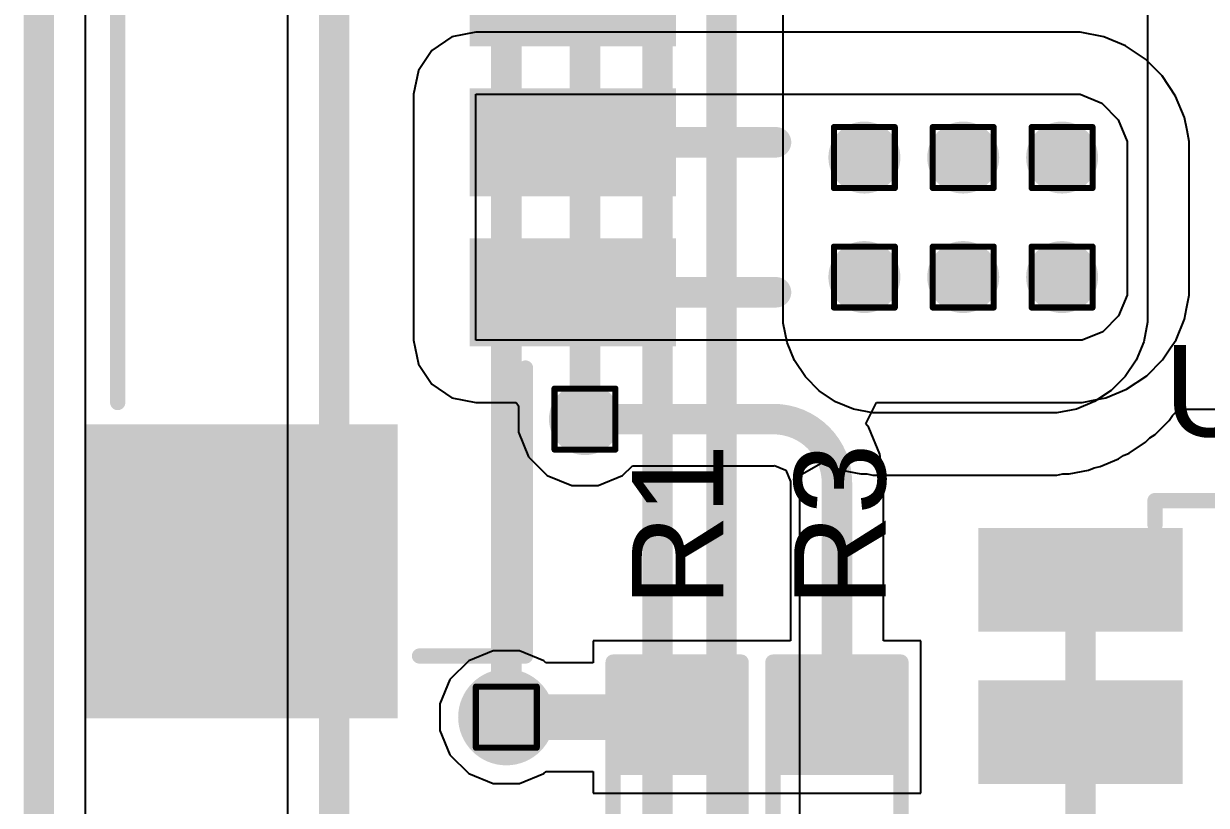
# Model space of a CAD drawing. Header units: inches. Extents: x -40 to 219, y 2 to 133.
# Drawn here: x -0.73 to 9.13, y 43.31 to 49.83 of the extents above; entities that cross this region are included whole.
import ezdxf

# ---------------------------------------------------------------- set-up
doc = ezdxf.new("R2010")
doc.units = ezdxf.units.IN
for name, color, linetype in [('Board Outline', 216, 'Continuous'), ('Bottom Layer', 5, 'Continuous'), ('Bottom Solder', 6, 'Continuous'), ('Drill Drawing', 1, 'Continuous'), ('Top Layer', 1, 'Continuous'), ('Top Overlay', 2, 'Continuous'), ('Top Paste', 8, 'Continuous'), ('Top Solder', 216, 'Continuous'), ('Via Holes', 16, 'Continuous')]:
    doc.layers.add(name, color=color, linetype=linetype)
doc.styles.add('Arial', font='', dxfattribs={"height": 0.2})
doc.styles.get('Arial').set_extended_font_data('Arial')

# ---------------------------------------------------------------- blocks, each defined once
blk = doc.blocks.new('SOP_8L_26')
at = {"layer": 'Top Layer'}
for points in [[(-3.44999945, 2.23500315), (-1.94999991, 2.23500315), (-1.94999991, 1.57500193), (-3.44999945, 1.57500193)], [(1.95000245, 2.23500569), (3.45000199, 2.23500569), (3.45000199, 1.57500447), (1.95000245, 1.57500447)], [(-3.44999183, 0.9649980699999999), (-1.94999229, 0.9649980699999999), (-1.94999229, 0.30499685), (-3.44999183, 0.30499685)], [(1.95000499, 0.9649980699999999), (3.45000453, 0.9649980699999999), (3.45000453, 0.30499685), (1.95000499, 0.30499685)], [(-3.44999437, -0.30500447), (-1.94999483, -0.30500447), (-1.94999483, -0.96500569), (-3.44999437, -0.96500569)], [(1.95000499, -0.30499685), (3.45000453, -0.30499685), (3.45000453, -0.9649980699999999), (1.95000499, -0.9649980699999999)], [(-3.449996909999999, -1.57499939), (-1.94999737, -1.57499939), (-1.94999737, -2.23500061), (-3.449996909999999, -2.23500061)], [(1.95000245, -1.57500193), (3.45000199, -1.57500193), (3.45000199, -2.23500315), (1.95000245, -2.23500315)]]:
    blk.add_hatch(color=1, dxfattribs=at).paths.add_polyline_path(points)
at = {"layer": 'Top Overlay'}
blk.add_hatch(color=2, dxfattribs=at).paths.add_polyline_path([(-1.85500518, 1.57479746), (-1.57560518, 1.57479746), (-1.57560518, 2.23519746), (-1.85500518, 2.23519746)])
at = {"layer": 'Top Paste'}
for points in [[(-3.44999945, 2.23500315), (-1.94999991, 2.23500315), (-1.94999991, 1.57500193), (-3.44999945, 1.57500193)], [(1.95000245, 2.23500569), (3.45000199, 2.23500569), (3.45000199, 1.57500447), (1.95000245, 1.57500447)], [(-3.44999183, 0.9649980699999999), (-1.94999229, 0.9649980699999999), (-1.94999229, 0.30499685), (-3.44999183, 0.30499685)], [(1.95000499, 0.9649980699999999), (3.45000453, 0.9649980699999999), (3.45000453, 0.30499685), (1.95000499, 0.30499685)], [(-3.44999437, -0.30500447), (-1.94999483, -0.30500447), (-1.94999483, -0.96500569), (-3.44999437, -0.96500569)], [(1.95000499, -0.30499685), (3.45000453, -0.30499685), (3.45000453, -0.9649980699999999), (1.95000499, -0.9649980699999999)], [(-3.449996909999999, -1.57499939), (-1.94999737, -1.57499939), (-1.94999737, -2.23500061), (-3.449996909999999, -2.23500061)], [(1.95000245, -1.57500193), (3.45000199, -1.57500193), (3.45000199, -2.23500315), (1.95000245, -2.23500315)]]:
    blk.add_hatch(color=8, dxfattribs=at).paths.add_polyline_path(points)
at = {"layer": 'Top Solder'}
for points in [[(-3.55159945, 2.33660315), (-1.84839991, 2.33660315), (-1.84839991, 1.47340193), (-3.55159945, 1.47340193)], [(1.84840245, 2.33660569), (3.55160199, 2.33660569), (3.55160199, 1.47340447), (1.84840245, 1.47340447)], [(-3.55159183, 1.06659807), (-1.84839229, 1.06659807), (-1.84839229, 0.20339685), (-3.55159183, 0.20339685)], [(1.84840499, 1.06659807), (3.55160453, 1.06659807), (3.55160453, 0.20339685), (1.84840499, 0.20339685)], [(-3.55159437, -0.20340447), (-1.84839483, -0.20340447), (-1.84839483, -1.06660569), (-3.55159437, -1.06660569)], [(1.84840499, -0.20339685), (3.55160453, -0.20339685), (3.55160453, -1.06659807), (1.84840499, -1.06659807)], [(-3.55159691, -1.47339939), (-1.84839737, -1.47339939), (-1.84839737, -2.33660061), (-3.55159691, -2.33660061)], [(1.84840245, -1.47340193), (3.55160199, -1.47340193), (3.55160199, -2.33660315), (1.84840245, -2.33660315)]]:
    blk.add_hatch(color=216, dxfattribs=at).paths.add_polyline_path(points)
at = {"layer": 'Top Overlay'}
for points in [[(-1.98559674, 2.5654, 0.127, 0.127, 0), (-1.98559928, 2.36220254, 0.127, 0.127, 0)], [(2.07840326, 2.5654, 0.127, 0.127, 0), (-1.98559674, 2.5654, 0.127, 0.127, 0)], [(2.0784058, 2.36220254, 0.127, 0.127, 0), (2.07840326, 2.5654, 0.127, 0.127, 0)], [(-3.82349756, 1.8415, 0.127, 0.127, 0), (-3.8235001, 2.09550508, 0.127, 0.127, 0)], [(-3.69649502, 1.96849746, 0.127, 0.127, 0), (-3.8235001, 2.09550508, 0.127, 0.127, 0)], [(-3.69649502, 1.96849746, 0.127, 0.127, 0), (-3.82349756, 1.8415, 0.127, 0.127, 0)], [(-1.98559674, -2.56540254, 0.127, 0.127, 0), (-1.98559928, -2.3622, 0.127, 0.127, 0)], [(2.0784058, -2.36220254, 0.127, 0.127, 0), (2.07840326, -2.5654, 0.127, 0.127, 0)], [(2.07840326, -2.5654, 0.127, 0.127, 0), (-1.98559674, -2.56540254, 0.127, 0.127, 0)]]:
    blk.add_lwpolyline(points, format="xyseb", dxfattribs=at)
for points in [[(-2.01734674, 2.5654, 0.0635, 0.0635, 1), (-1.95384674, 2.5654, 0.0635, 0.0635, 1)], [(-2.01734674, 2.5654, 0.0635, 0.0635, 1), (-1.95384674, 2.5654, 0.0635, 0.0635, 1)], [(2.04665326, 2.5654, 0.0635, 0.0635, 1), (2.11015326, 2.5654, 0.0635, 0.0635, 1)], [(2.04665326, 2.5654, 0.0635, 0.0635, 1), (2.11015326, 2.5654, 0.0635, 0.0635, 1)], [(-2.01734928, 2.36220254, 0.0635, 0.0635, 1), (-1.95384928, 2.36220254, 0.0635, 0.0635, 1)], [(2.0466558, 2.36220254, 0.0635, 0.0635, 1), (2.1101558, 2.36220254, 0.0635, 0.0635, 1)], [(-3.8552501, 2.09550508, 0.0635, 0.0635, 1), (-3.7917501, 2.09550508, 0.0635, 0.0635, 1)], [(-3.8552501, 2.09550508, 0.0635, 0.0635, 1), (-3.7917501, 2.09550508, 0.0635, 0.0635, 1)], [(-3.72824502, 1.96849746, 0.0635, 0.0635, 1), (-3.66474502, 1.96849746, 0.0635, 0.0635, 1)], [(-3.72824502, 1.96849746, 0.0635, 0.0635, 1), (-3.66474502, 1.96849746, 0.0635, 0.0635, 1)], [(-3.85524756, 1.8415, 0.0635, 0.0635, 1), (-3.79174756, 1.8415, 0.0635, 0.0635, 1)], [(-3.85524756, 1.8415, 0.0635, 0.0635, 1), (-3.79174756, 1.8415, 0.0635, 0.0635, 1)], [(-2.01734928, -2.3622, 0.0635, 0.0635, 1), (-1.95384928, -2.3622, 0.0635, 0.0635, 1)], [(2.0466558, -2.36220254, 0.0635, 0.0635, 1), (2.1101558, -2.36220254, 0.0635, 0.0635, 1)], [(-2.01734674, -2.56540254, 0.0635, 0.0635, 1), (-1.95384674, -2.56540254, 0.0635, 0.0635, 1)], [(-2.01734674, -2.56540254, 0.0635, 0.0635, 1), (-1.95384674, -2.56540254, 0.0635, 0.0635, 1)], [(2.04665326, -2.5654, 0.0635, 0.0635, 1), (2.11015326, -2.5654, 0.0635, 0.0635, 1)], [(2.04665326, -2.5654, 0.0635, 0.0635, 1), (2.11015326, -2.5654, 0.0635, 0.0635, 1)]]:
    blk.add_lwpolyline(points, format="xyseb", close=True, dxfattribs=at)
blk = doc.blocks.new('R___0603_113')
at = {"layer": 'Top Layer'}
for points in [[(-0.3809999999999999, 0.4445), (-0.3809999999999999, -0.4445), (-1.143, -0.4445), (-1.143, 0.4445)], [(1.14300254, 0.44450254), (1.14300254, -0.44449746), (0.38100254, -0.44449746), (0.38100254, 0.44450254)]]:
    blk.add_hatch(color=1, dxfattribs=at).paths.add_polyline_path(points)
at = {"layer": 'Top Paste'}
for points in [[(-0.3809999999999999, 0.4445), (-0.3809999999999999, -0.4445), (-1.143, -0.4445), (-1.143, 0.4445)], [(1.14300254, 0.44450254), (1.14300254, -0.44449746), (0.38100254, -0.44449746), (0.38100254, 0.44450254)]]:
    blk.add_hatch(color=8, dxfattribs=at).paths.add_polyline_path(points)
at = {"layer": 'Top Solder'}
for points in [[(-0.2794, 0.5460999999999999), (-0.2794, -0.5460999999999999), (-1.2446, -0.5460999999999999), (-1.2446, 0.5460999999999999)], [(1.24460254, 0.54610254), (1.24460254, -0.5460974599999999), (0.27940254, -0.5460974599999999), (0.27940254, 0.54610254)]]:
    blk.add_hatch(color=216, dxfattribs=at).paths.add_polyline_path(points)
at = {"layer": 'Top Overlay'}
for points in [[(1.2192, 0.53340254, 0.127, 0.127, 0), (-1.2192, 0.53340254, 0.127, 0.127, 0)], [(-1.2192, -0.53339492, 0.127, 0.127, 0), (-1.2192, 0.53340254, 0.127, 0.127, 0)], [(1.2192, -0.53339492, 0.127, 0.127, 0), (1.2192, 0.53340254, 0.127, 0.127, 0)], [(1.2192, -0.53339492, 0.127, 0.127, 0), (-1.2192, -0.53339492, 0.127, 0.127, 0)]]:
    blk.add_lwpolyline(points, format="xyseb", dxfattribs=at)
for points in [[(-1.25095, 0.53340254, 0.0635, 0.0635, 1), (-1.18745, 0.53340254, 0.0635, 0.0635, 1)], [(-1.25095, 0.53340254, 0.0635, 0.0635, 1), (-1.18745, 0.53340254, 0.0635, 0.0635, 1)], [(1.18745, 0.53340254, 0.0635, 0.0635, 1), (1.25095, 0.53340254, 0.0635, 0.0635, 1)], [(1.18745, 0.53340254, 0.0635, 0.0635, 1), (1.25095, 0.53340254, 0.0635, 0.0635, 1)], [(-1.25095, -0.53339492, 0.0635, 0.0635, 1), (-1.18745, -0.53339492, 0.0635, 0.0635, 1)], [(-1.25095, -0.53339492, 0.0635, 0.0635, 1), (-1.18745, -0.53339492, 0.0635, 0.0635, 1)], [(1.18745, -0.53339492, 0.0635, 0.0635, 1), (1.25095, -0.53339492, 0.0635, 0.0635, 1)], [(1.18745, -0.53339492, 0.0635, 0.0635, 1), (1.25095, -0.53339492, 0.0635, 0.0635, 1)]]:
    blk.add_lwpolyline(points, format="xyseb", close=True, dxfattribs=at)
blk = doc.blocks.new('R___0603_115')
at = {"layer": 'Top Layer'}
for points in [[(-0.3809999999999999, 0.4445), (-0.3809999999999999, -0.4445), (-1.143, -0.4445), (-1.143, 0.4445)], [(1.143, 0.4445), (1.143, -0.4445), (0.3809999999999999, -0.4445), (0.3809999999999999, 0.4445)]]:
    blk.add_hatch(color=1, dxfattribs=at).paths.add_polyline_path(points)
at = {"layer": 'Top Paste'}
for points in [[(-0.3809999999999999, 0.4445), (-0.3809999999999999, -0.4445), (-1.143, -0.4445), (-1.143, 0.4445)], [(1.143, 0.4445), (1.143, -0.4445), (0.3809999999999999, -0.4445), (0.3809999999999999, 0.4445)]]:
    blk.add_hatch(color=8, dxfattribs=at).paths.add_polyline_path(points)
at = {"layer": 'Top Solder'}
for points in [[(-0.2794, 0.5460999999999999), (-0.2794, -0.5460999999999999), (-1.2446, -0.5460999999999999), (-1.2446, 0.5460999999999999)], [(1.2446, 0.5460999999999999), (1.2446, -0.5460999999999999), (0.2794, -0.5460999999999999), (0.2794, 0.5460999999999999)]]:
    blk.add_hatch(color=216, dxfattribs=at).paths.add_polyline_path(points)
at = {"layer": 'Top Overlay'}
for points in [[(-1.2192, 0.5333974599999999, 0.127, 0.127, 0), (1.2192, 0.5334, 0.127, 0.127, 0)], [(-1.2192, -0.5334, 0.127, 0.127, 0), (-1.2192, 0.5333974599999999, 0.127, 0.127, 0)], [(1.2192, -0.5334, 0.127, 0.127, 0), (1.2192, 0.5334, 0.127, 0.127, 0)], [(1.2192, -0.5334, 0.127, 0.127, 0), (-1.2192, -0.5334, 0.127, 0.127, 0)]]:
    blk.add_lwpolyline(points, format="xyseb", dxfattribs=at)
for points in [[(-1.25095, 0.5333974599999999, 0.0635, 0.0635, 1), (-1.18745, 0.5333974599999999, 0.0635, 0.0635, 1)], [(-1.25095, 0.5333974599999999, 0.0635, 0.0635, 1), (-1.18745, 0.5333974599999999, 0.0635, 0.0635, 1)], [(1.18745, 0.5334, 0.0635, 0.0635, 1), (1.25095, 0.5334, 0.0635, 0.0635, 1)], [(1.18745, 0.5334, 0.0635, 0.0635, 1), (1.25095, 0.5334, 0.0635, 0.0635, 1)], [(-1.25095, -0.5334, 0.0635, 0.0635, 1), (-1.18745, -0.5334, 0.0635, 0.0635, 1)], [(-1.25095, -0.5334, 0.0635, 0.0635, 1), (-1.18745, -0.5334, 0.0635, 0.0635, 1)], [(1.18745, -0.5334, 0.0635, 0.0635, 1), (1.25095, -0.5334, 0.0635, 0.0635, 1)], [(1.18745, -0.5334, 0.0635, 0.0635, 1), (1.25095, -0.5334, 0.0635, 0.0635, 1)]]:
    blk.add_lwpolyline(points, format="xyseb", close=True, dxfattribs=at)
blk = doc.blocks.new('HC_1_25_12PLT_157')
at = {"layer": 'Top Layer'}
for points in [[(3.975089839999999, 0.5700649), (3.975089839999999, 2.1900769), (4.77508824, 2.1900769), (4.77508824, 0.5700649)], [(5.2250975, 0.57006236), (5.2250975, 2.19007436), (6.025095899999999, 2.19007436), (6.025095899999999, 0.57006236)], [(6.47508484, 0.5700649), (6.47508484, 2.1900769), (7.27508324, 2.1900769), (7.27508324, 0.5700649)], [(8.02494204, -0.1300734), (10.37495004, -0.1300734), (10.37495004, -2.6300684), (8.02494204, -2.6300684)]]:
    blk.add_hatch(color=1, dxfattribs=at).paths.add_polyline_path(points)
at = {"layer": 'Top Paste'}
for points in [[(3.975089839999999, 0.5700649), (3.975089839999999, 2.1900769), (4.77508824, 2.1900769), (4.77508824, 0.5700649)], [(5.2250975, 0.57006236), (5.2250975, 2.19007436), (6.025095899999999, 2.19007436), (6.025095899999999, 0.57006236)], [(6.47508484, 0.5700649), (6.47508484, 2.1900769), (7.27508324, 2.1900769), (7.27508324, 0.5700649)], [(8.02494204, -0.1300734), (10.37495004, -0.1300734), (10.37495004, -2.6300684), (8.02494204, -2.6300684)]]:
    blk.add_hatch(color=8, dxfattribs=at).paths.add_polyline_path(points)
at = {"layer": 'Top Solder'}
for points in [[(3.925077239999999, 0.5200522999999998), (3.925077239999999, 2.2400895), (4.82510084, 2.2400895), (4.82510084, 0.5200523000000001)], [(5.1750849, 0.5200497599999998), (5.1750849, 2.24008696), (6.075108499999999, 2.24008696), (6.075108499999999, 0.5200497600000001)], [(6.42507224, 0.5200522999999998), (6.42507224, 2.2400895), (7.32509584, 2.2400895), (7.32509584, 0.5200523000000001)], [(7.97492944, -0.08006079999999999), (10.42496264, -0.08006079999999999), (10.42496264, -2.680081), (7.97492944, -2.680081)]]:
    blk.add_hatch(color=216, dxfattribs=at).paths.add_polyline_path(points)
at = {"layer": 'Top Overlay'}
for points in [[(9.90606858, 0.9848976999999999, 0.127, 0.127, 0), (7.506147039999999, 0.9848976999999999, 0.127, 0.127, 0)], [(9.90606858, 0.1010539, 0.127, 0.127, 0), (9.90606858, 0.9848976999999999, 0.127, 0.127, 0)], [(-7.793921419999999, -2.41502184, 0.127, 0.127, 0), (7.79390364, -2.4150193, 0.127, 0.127, 0)]]:
    blk.add_lwpolyline(points, format="xyseb", dxfattribs=at)
for points in [[(7.47439704, 0.9848976999999999, 0.0635, 0.0635, 1), (7.53789704, 0.9848976999999999, 0.0635, 0.0635, 1)], [(9.874318579999999, 0.9848976999999999, 0.0635, 0.0635, 1), (9.93781858, 0.9848976999999999, 0.0635, 0.0635, 1)], [(9.874318579999999, 0.9848976999999999, 0.0635, 0.0635, 1), (9.93781858, 0.9848976999999999, 0.0635, 0.0635, 1)], [(9.874318579999999, 0.1010539, 0.0635, 0.0635, 1), (9.93781858, 0.1010539, 0.0635, 0.0635, 1)], [(7.762153639999999, -2.4150193, 0.0635, 0.0635, 1), (7.82565364, -2.4150193, 0.0635, 0.0635, 1)]]:
    blk.add_lwpolyline(points, format="xyseb", close=True, dxfattribs=at)

msp = doc.modelspace()

# ---------------------------------------------------------------- hatches: boundary and pattern name
at = {"layer": 'Bottom Layer'}
h = msp.add_hatch(color=5, dxfattribs=at)
edge = h.paths.add_edge_path()
edge.add_arc((6.27497602, 48.71238416), 0.2999994, 0, 360)
h = msp.add_hatch(color=5, dxfattribs=at)
edge = h.paths.add_edge_path()
edge.add_arc((7.099180619999999, 48.71238416), 0.2999994, 0, 360)
h = msp.add_hatch(color=5, dxfattribs=at)
edge = h.paths.add_edge_path()
edge.add_arc((7.92338522, 48.71238416), 0.2999994, 0, 360)
h = msp.add_hatch(color=5, dxfattribs=at)
edge = h.paths.add_edge_path()
edge.add_arc((6.27497602, 47.71639681999999), 0.2999994, 0, 360)
h = msp.add_hatch(color=5, dxfattribs=at)
edge = h.paths.add_edge_path()
edge.add_arc((7.099180619999999, 47.71639681999999), 0.2999994, 0, 360)
h = msp.add_hatch(color=5, dxfattribs=at)
edge = h.paths.add_edge_path()
edge.add_arc((7.92338522, 47.71639681999999), 0.2999994, 0, 360)
h = msp.add_hatch(color=5, dxfattribs=at)
edge = h.paths.add_edge_path()
edge.add_arc((3.94550138, 46.5328), 0.2999994, 0, 360)
h = msp.add_hatch(color=5, dxfattribs=at)
edge = h.paths.add_edge_path()
edge.add_arc((3.289935, 44.04871048), 0.2999994, 0, 360)
at = {"layer": 'Bottom Solder'}
h = msp.add_hatch(color=6, dxfattribs=at)
edge = h.paths.add_edge_path()
edge.add_arc((3.289935, 44.04871048), 0.4015993999999999, 0, 360)
at = {"layer": 'Top Layer'}
h = msp.add_hatch(color=1, dxfattribs=at)
edge = h.paths.add_edge_path()
edge.add_arc((6.27497602, 48.71238416), 0.2999994, 0, 360)
h = msp.add_hatch(color=1, dxfattribs=at)
edge = h.paths.add_edge_path()
edge.add_arc((7.099180619999999, 48.71238416), 0.2999994, 0, 360)
h = msp.add_hatch(color=1, dxfattribs=at)
edge = h.paths.add_edge_path()
edge.add_arc((7.92338522, 48.71238416), 0.2999994, 0, 360)
h = msp.add_hatch(color=1, dxfattribs=at)
edge = h.paths.add_edge_path()
edge.add_arc((6.27497602, 47.71639681999999), 0.2999994, 0, 360)
h = msp.add_hatch(color=1, dxfattribs=at)
edge = h.paths.add_edge_path()
edge.add_arc((7.099180619999999, 47.71639681999999), 0.2999994, 0, 360)
h = msp.add_hatch(color=1, dxfattribs=at)
edge = h.paths.add_edge_path()
edge.add_arc((7.92338522, 47.71639681999999), 0.2999994, 0, 360)
h = msp.add_hatch(color=1, dxfattribs=at)
edge = h.paths.add_edge_path()
edge.add_arc((3.94550138, 46.5328), 0.2999994, 0, 360)
h = msp.add_hatch(color=1, dxfattribs=at)
edge = h.paths.add_edge_path()
edge.add_arc((3.289935, 44.04871048), 0.2999994, 0, 360)
at = {"layer": 'Top Solder'}
h = msp.add_hatch(color=216, dxfattribs=at)
edge = h.paths.add_edge_path()
edge.add_arc((3.289935, 44.04871048), 0.4015993999999999, 0, 360)
at = {"layer": 'Via Holes'}
h = msp.add_hatch(color=7, dxfattribs=at)
edge = h.paths.add_edge_path()
edge.add_arc((6.27497602, 48.71238416), 0.1499997, 0, 360)
h = msp.add_hatch(color=7, dxfattribs=at)
edge = h.paths.add_edge_path()
edge.add_arc((7.099180619999999, 48.71238416), 0.1499997, 0, 360)
h = msp.add_hatch(color=7, dxfattribs=at)
edge = h.paths.add_edge_path()
edge.add_arc((7.92338522, 48.71238416), 0.1499997, 0, 360)
h = msp.add_hatch(color=7, dxfattribs=at)
edge = h.paths.add_edge_path()
edge.add_arc((6.27497602, 47.71639681999999), 0.1499997, 0, 360)
h = msp.add_hatch(color=7, dxfattribs=at)
edge = h.paths.add_edge_path()
edge.add_arc((7.099180619999999, 47.71639681999999), 0.1499997, 0, 360)
h = msp.add_hatch(color=7, dxfattribs=at)
edge = h.paths.add_edge_path()
edge.add_arc((7.92338522, 47.71639681999999), 0.1499997, 0, 360)
h = msp.add_hatch(color=7, dxfattribs=at)
edge = h.paths.add_edge_path()
edge.add_arc((3.94550138, 46.5328), 0.1499997, 0, 360)
h = msp.add_hatch(color=7, dxfattribs=at)
edge = h.paths.add_edge_path()
edge.add_arc((3.289935, 44.04871048), 0.1499997, 0, 360)

# ---------------------------------------------------------------- linework, layer by layer
at = {"layer": 'Board Outline'}
msp.add_lwpolyline([(-0.6071997, 6.381998919999999, 0.254, 0.254, 0), (-0.6071997, 78.38200223999999, 0.254, 0.254, 0)], format="xyseb", dxfattribs=at)
at = {"layer": 'Bottom Layer'}
for p, q in [((-0.21874734, 29.31159999999999), (-0.21874734, 78.38200223999999)), ((1.46573494, 68.63266943999999), (1.46573494, 33.68148712)), ((5.59844702, 47.41252646), (5.59844702, 62.51984701999999)), ((8.63600254, 59.1566), (8.636000000000001, 47.4218)), ((5.59844448, 47.33088324), (5.59844702, 47.41252392)), ((5.63030116, 47.17073624), (5.59844448, 47.33088324)), ((5.59844702, 47.41252392), (5.59844702, 47.41252646)), ((8.636000000000001, 47.33924238), (8.60378772, 47.17730468)), ((8.636000000000001, 47.4218), (8.636000000000001, 47.33924238)), ((5.69278516, 47.01988056), (5.63030116, 47.17073624)), ((8.60378772, 47.17730468), (8.54060268, 47.02476244)), ((5.78350126, 46.88411502), (5.69278516, 47.01988056)), ((8.54060268, 47.02476244), (8.44887058, 46.88747798)), ((5.898959499999999, 46.76865678), (5.78350126, 46.88411502)), ((8.44887058, 46.88747798), (8.33211948, 46.77072688)), ((6.03472504, 46.67794068), (5.898959499999999, 46.76865678)), ((8.33211948, 46.77072688), (8.19483502, 46.67899478)), ((6.185580719999999, 46.61545414), (6.03472504, 46.67794068)), ((8.19483502, 46.67899478), (8.04229278, 46.61580974)), ((6.345727719999999, 46.5836), (6.185580719999999, 46.61545414)), ((6.4273684, 46.5836), (6.345727719999999, 46.5836)), ((7.7978, 46.5836), (6.4273684, 46.5836)), ((7.880355079999999, 46.5836), (7.7978, 46.5836)), ((7.7978, 46.5836), (7.7978, 46.5836)), ((7.7978, 46.5836), (7.7978, 46.5836)), ((8.04229278, 46.61580974), (7.880355079999999, 46.5836)), ((8.81511826, 46.52123029999999), (8.843464659999999, 46.56365338)), ((8.843464659999999, 46.56365338), (8.87952758, 46.5997163)), ((8.87952758, 46.5997163), (8.89028194, 46.61580974)), ((8.89028194, 46.61580974), (11.77647886, 46.61580974)), ((8.69836716, 46.4044792), (8.81511826, 46.52123029999999)), ((8.619881159999998, 46.34006734), (8.6559517, 46.37613787999999)), ((8.6559517, 46.37613787999999), (8.69836716, 46.4044792)), ((8.435464459999999, 46.2288128), (8.4825967, 46.24833524)), ((8.4825967, 46.24833524), (8.619881159999998, 46.34006734)), ((5.753089839999999, 46.07397185999999), (5.91594448, 46.16651422)), ((5.91594448, 46.16651422), (5.987369279999999, 46.1369283)), ((8.240504219999998, 46.1372839), (8.393046459999999, 46.20046894)), ((8.393046459999999, 46.20046894), (8.435464459999999, 46.2288128)), ((5.738141939999999, 46.05149794), (5.753089839999999, 46.07397185999999)), ((5.738141939999999, 34.9733235), (5.738141939999999, 46.05149794)), ((5.987369279999999, 46.1369283), (6.037404739999999, 46.12697658)), ((6.037404739999999, 46.12697658), (6.084536979999999, 46.10745413999999)), ((6.084536979999999, 46.10745413999999), (6.24468398, 46.0756)), ((6.24468398, 46.0756), (6.2956948, 46.0756)), ((6.2956948, 46.0756), (6.345727719999999, 46.06564828)), ((6.345727719999999, 46.06564828), (7.880355079999999, 46.06564828)), ((7.880355079999999, 46.06564828), (7.930388, 46.0756)), ((7.930388, 46.0756), (7.98139628, 46.0756)), ((7.98139628, 46.0756), (8.14333398, 46.10780973999999)), ((8.14333398, 46.10780973999999), (8.190463679999999, 46.12732963999999)), ((8.190463679999999, 46.12732963999999), (8.240504219999998, 46.1372839))]:
    msp.add_line(p, q, dxfattribs=at)
for points in [[(1.8542, 33.68148712, 0.254, 0.254, 0), (1.8542, 68.63266943999999, 0.254, 0.254, 0)], [(3.289935, 44.04871048, 0.254, 0.254, 0), (3.289935, 67.89711084, 0.254, 0.254, 0)], [(3.94550138, 46.5328, 0.254, 0.254, 0), (3.94550138, 67.14994444, 0.254, 0.254, 0)], [(4.55030078, 35.91769804, 0.254, 0.254, 0), (4.55030078, 66.29770078, 0.254, 0.254, 0)], [(5.08357886, 34.7473016, 0.254, 0.254, 0), (5.08357886, 65.63717885999999, 0.254, 0.254, 0)]]:
    msp.add_lwpolyline(points, format="xyseb", dxfattribs=at)
for points in [[(3.88200138, 46.5328, 0.127, 0.127, 1), (4.00900138, 46.5328, 0.127, 0.127, 1)], [(3.226435, 44.04871048, 0.127, 0.127, 1), (3.353435, 44.04871048, 0.127, 0.127, 1)]]:
    msp.add_lwpolyline(points, format="xyseb", close=True, dxfattribs=at)
at = {"layer": 'Drill Drawing'}
for points in [[(6.020976019999999, 48.96638416, 0.0508, 0.0508, 0), (6.52897602, 48.96638416, 0.0508, 0.0508, 0)], [(6.020976019999999, 48.45838415999999, 0.0508, 0.0508, 0), (6.020976019999999, 48.96638416, 0.0508, 0.0508, 0)], [(6.52897602, 48.45838415999999, 0.0508, 0.0508, 0), (6.52897602, 48.96638416, 0.0508, 0.0508, 0)], [(6.84518062, 48.96638416, 0.0508, 0.0508, 0), (7.35318062, 48.96638416, 0.0508, 0.0508, 0)], [(6.84518062, 48.45838415999999, 0.0508, 0.0508, 0), (6.84518062, 48.96638416, 0.0508, 0.0508, 0)], [(7.35318062, 48.45838415999999, 0.0508, 0.0508, 0), (7.35318062, 48.96638416, 0.0508, 0.0508, 0)], [(7.66938522, 48.96638416, 0.0508, 0.0508, 0), (8.17738522, 48.96638416, 0.0508, 0.0508, 0)], [(7.66938522, 48.45838415999999, 0.0508, 0.0508, 0), (7.66938522, 48.96638416, 0.0508, 0.0508, 0)], [(8.17738522, 48.45838415999999, 0.0508, 0.0508, 0), (8.17738522, 48.96638416, 0.0508, 0.0508, 0)], [(6.020976019999999, 48.45838415999999, 0.0508, 0.0508, 0), (6.52897602, 48.45838415999999, 0.0508, 0.0508, 0)], [(6.84518062, 48.45838415999999, 0.0508, 0.0508, 0), (7.35318062, 48.45838415999999, 0.0508, 0.0508, 0)], [(7.66938522, 48.45838415999999, 0.0508, 0.0508, 0), (8.17738522, 48.45838415999999, 0.0508, 0.0508, 0)], [(6.020976019999999, 47.97039682, 0.0508, 0.0508, 0), (6.52897602, 47.97039682, 0.0508, 0.0508, 0)], [(6.020976019999999, 47.46239682, 0.0508, 0.0508, 0), (6.020976019999999, 47.97039682, 0.0508, 0.0508, 0)], [(6.52897602, 47.46239682, 0.0508, 0.0508, 0), (6.52897602, 47.97039682, 0.0508, 0.0508, 0)], [(6.84518062, 47.97039682, 0.0508, 0.0508, 0), (7.35318062, 47.97039682, 0.0508, 0.0508, 0)], [(6.84518062, 47.46239682, 0.0508, 0.0508, 0), (6.84518062, 47.97039682, 0.0508, 0.0508, 0)], [(7.35318062, 47.46239682, 0.0508, 0.0508, 0), (7.35318062, 47.97039682, 0.0508, 0.0508, 0)], [(7.66938522, 47.97039682, 0.0508, 0.0508, 0), (8.17738522, 47.97039682, 0.0508, 0.0508, 0)], [(7.66938522, 47.46239682, 0.0508, 0.0508, 0), (7.66938522, 47.97039682, 0.0508, 0.0508, 0)], [(8.17738522, 47.46239682, 0.0508, 0.0508, 0), (8.17738522, 47.97039682, 0.0508, 0.0508, 0)], [(6.020976019999999, 47.46239682, 0.0508, 0.0508, 0), (6.52897602, 47.46239682, 0.0508, 0.0508, 0)], [(6.84518062, 47.46239682, 0.0508, 0.0508, 0), (7.35318062, 47.46239682, 0.0508, 0.0508, 0)], [(7.66938522, 47.46239682, 0.0508, 0.0508, 0), (8.17738522, 47.46239682, 0.0508, 0.0508, 0)], [(3.69150138, 46.7868, 0.0508, 0.0508, 0), (4.19950138, 46.7868, 0.0508, 0.0508, 0)], [(3.69150138, 46.2788, 0.0508, 0.0508, 0), (3.69150138, 46.7868, 0.0508, 0.0508, 0)], [(4.19950138, 46.2788, 0.0508, 0.0508, 0), (4.19950138, 46.7868, 0.0508, 0.0508, 0)], [(3.69150138, 46.2788, 0.0508, 0.0508, 0), (4.19950138, 46.2788, 0.0508, 0.0508, 0)], [(3.035935, 44.30271047999999, 0.0508, 0.0508, 0), (3.543935, 44.30271047999999, 0.0508, 0.0508, 0)], [(3.035935, 43.79471048, 0.0508, 0.0508, 0), (3.035935, 44.30271047999999, 0.0508, 0.0508, 0)], [(3.543935, 43.79471048, 0.0508, 0.0508, 0), (3.543935, 44.30271047999999, 0.0508, 0.0508, 0)], [(3.035935, 43.79471048, 0.0508, 0.0508, 0), (3.543935, 43.79471048, 0.0508, 0.0508, 0)]]:
    msp.add_lwpolyline(points, format="xyseb", dxfattribs=at)
for points in [[(6.008276019999999, 48.96638416, 0.0254, 0.0254, 1), (6.03367602, 48.96638416, 0.0254, 0.0254, 1)], [(6.008276019999999, 48.96638416, 0.0254, 0.0254, 1), (6.03367602, 48.96638416, 0.0254, 0.0254, 1)], [(6.516276019999999, 48.96638416, 0.0254, 0.0254, 1), (6.54167602, 48.96638416, 0.0254, 0.0254, 1)], [(6.516276019999999, 48.96638416, 0.0254, 0.0254, 1), (6.54167602, 48.96638416, 0.0254, 0.0254, 1)], [(6.832480619999999, 48.96638416, 0.0254, 0.0254, 1), (6.85788062, 48.96638416, 0.0254, 0.0254, 1)], [(6.832480619999999, 48.96638416, 0.0254, 0.0254, 1), (6.85788062, 48.96638416, 0.0254, 0.0254, 1)], [(7.34048062, 48.96638416, 0.0254, 0.0254, 1), (7.36588062, 48.96638416, 0.0254, 0.0254, 1)], [(7.34048062, 48.96638416, 0.0254, 0.0254, 1), (7.36588062, 48.96638416, 0.0254, 0.0254, 1)], [(7.65668522, 48.96638416, 0.0254, 0.0254, 1), (7.682085219999999, 48.96638416, 0.0254, 0.0254, 1)], [(7.65668522, 48.96638416, 0.0254, 0.0254, 1), (7.682085219999999, 48.96638416, 0.0254, 0.0254, 1)], [(8.164685219999999, 48.96638416, 0.0254, 0.0254, 1), (8.19008522, 48.96638416, 0.0254, 0.0254, 1)], [(8.164685219999999, 48.96638416, 0.0254, 0.0254, 1), (8.19008522, 48.96638416, 0.0254, 0.0254, 1)], [(6.008276019999999, 48.45838415999999, 0.0254, 0.0254, 1), (6.03367602, 48.45838415999999, 0.0254, 0.0254, 1)], [(6.008276019999999, 48.45838415999999, 0.0254, 0.0254, 1), (6.03367602, 48.45838415999999, 0.0254, 0.0254, 1)], [(6.516276019999999, 48.45838415999999, 0.0254, 0.0254, 1), (6.54167602, 48.45838415999999, 0.0254, 0.0254, 1)], [(6.516276019999999, 48.45838415999999, 0.0254, 0.0254, 1), (6.54167602, 48.45838415999999, 0.0254, 0.0254, 1)], [(6.832480619999999, 48.45838415999999, 0.0254, 0.0254, 1), (6.85788062, 48.45838415999999, 0.0254, 0.0254, 1)], [(6.832480619999999, 48.45838415999999, 0.0254, 0.0254, 1), (6.85788062, 48.45838415999999, 0.0254, 0.0254, 1)], [(7.34048062, 48.45838415999999, 0.0254, 0.0254, 1), (7.36588062, 48.45838415999999, 0.0254, 0.0254, 1)], [(7.34048062, 48.45838415999999, 0.0254, 0.0254, 1), (7.36588062, 48.45838415999999, 0.0254, 0.0254, 1)], [(7.65668522, 48.45838415999999, 0.0254, 0.0254, 1), (7.682085219999999, 48.45838415999999, 0.0254, 0.0254, 1)], [(7.65668522, 48.45838415999999, 0.0254, 0.0254, 1), (7.682085219999999, 48.45838415999999, 0.0254, 0.0254, 1)], [(8.164685219999999, 48.45838415999999, 0.0254, 0.0254, 1), (8.19008522, 48.45838415999999, 0.0254, 0.0254, 1)], [(8.164685219999999, 48.45838415999999, 0.0254, 0.0254, 1), (8.19008522, 48.45838415999999, 0.0254, 0.0254, 1)], [(6.008276019999999, 47.97039682, 0.0254, 0.0254, 1), (6.03367602, 47.97039682, 0.0254, 0.0254, 1)], [(6.008276019999999, 47.97039682, 0.0254, 0.0254, 1), (6.03367602, 47.97039682, 0.0254, 0.0254, 1)], [(6.516276019999999, 47.97039682, 0.0254, 0.0254, 1), (6.54167602, 47.97039682, 0.0254, 0.0254, 1)], [(6.516276019999999, 47.97039682, 0.0254, 0.0254, 1), (6.54167602, 47.97039682, 0.0254, 0.0254, 1)], [(6.832480619999999, 47.97039682, 0.0254, 0.0254, 1), (6.85788062, 47.97039682, 0.0254, 0.0254, 1)], [(6.832480619999999, 47.97039682, 0.0254, 0.0254, 1), (6.85788062, 47.97039682, 0.0254, 0.0254, 1)], [(7.34048062, 47.97039682, 0.0254, 0.0254, 1), (7.36588062, 47.97039682, 0.0254, 0.0254, 1)], [(7.34048062, 47.97039682, 0.0254, 0.0254, 1), (7.36588062, 47.97039682, 0.0254, 0.0254, 1)], [(7.65668522, 47.97039682, 0.0254, 0.0254, 1), (7.682085219999999, 47.97039682, 0.0254, 0.0254, 1)], [(7.65668522, 47.97039682, 0.0254, 0.0254, 1), (7.682085219999999, 47.97039682, 0.0254, 0.0254, 1)], [(8.164685219999999, 47.97039682, 0.0254, 0.0254, 1), (8.19008522, 47.97039682, 0.0254, 0.0254, 1)], [(8.164685219999999, 47.97039682, 0.0254, 0.0254, 1), (8.19008522, 47.97039682, 0.0254, 0.0254, 1)], [(6.008276019999999, 47.46239682, 0.0254, 0.0254, 1), (6.03367602, 47.46239682, 0.0254, 0.0254, 1)], [(6.008276019999999, 47.46239682, 0.0254, 0.0254, 1), (6.03367602, 47.46239682, 0.0254, 0.0254, 1)], [(6.516276019999999, 47.46239682, 0.0254, 0.0254, 1), (6.54167602, 47.46239682, 0.0254, 0.0254, 1)], [(6.516276019999999, 47.46239682, 0.0254, 0.0254, 1), (6.54167602, 47.46239682, 0.0254, 0.0254, 1)], [(6.832480619999999, 47.46239682, 0.0254, 0.0254, 1), (6.85788062, 47.46239682, 0.0254, 0.0254, 1)], [(6.832480619999999, 47.46239682, 0.0254, 0.0254, 1), (6.85788062, 47.46239682, 0.0254, 0.0254, 1)], [(7.34048062, 47.46239682, 0.0254, 0.0254, 1), (7.36588062, 47.46239682, 0.0254, 0.0254, 1)], [(7.34048062, 47.46239682, 0.0254, 0.0254, 1), (7.36588062, 47.46239682, 0.0254, 0.0254, 1)], [(7.65668522, 47.46239682, 0.0254, 0.0254, 1), (7.682085219999999, 47.46239682, 0.0254, 0.0254, 1)], [(7.65668522, 47.46239682, 0.0254, 0.0254, 1), (7.682085219999999, 47.46239682, 0.0254, 0.0254, 1)], [(8.164685219999999, 47.46239682, 0.0254, 0.0254, 1), (8.19008522, 47.46239682, 0.0254, 0.0254, 1)], [(8.164685219999999, 47.46239682, 0.0254, 0.0254, 1), (8.19008522, 47.46239682, 0.0254, 0.0254, 1)], [(3.67880138, 46.7868, 0.0254, 0.0254, 1), (3.70420138, 46.7868, 0.0254, 0.0254, 1)], [(3.67880138, 46.7868, 0.0254, 0.0254, 1), (3.70420138, 46.7868, 0.0254, 0.0254, 1)], [(4.186801379999999, 46.7868, 0.0254, 0.0254, 1), (4.21220138, 46.7868, 0.0254, 0.0254, 1)], [(4.186801379999999, 46.7868, 0.0254, 0.0254, 1), (4.21220138, 46.7868, 0.0254, 0.0254, 1)], [(3.67880138, 46.2788, 0.0254, 0.0254, 1), (3.70420138, 46.2788, 0.0254, 0.0254, 1)], [(3.67880138, 46.2788, 0.0254, 0.0254, 1), (3.70420138, 46.2788, 0.0254, 0.0254, 1)], [(4.186801379999999, 46.2788, 0.0254, 0.0254, 1), (4.21220138, 46.2788, 0.0254, 0.0254, 1)], [(4.186801379999999, 46.2788, 0.0254, 0.0254, 1), (4.21220138, 46.2788, 0.0254, 0.0254, 1)], [(3.023235, 44.30271047999999, 0.0254, 0.0254, 1), (3.048635, 44.30271047999999, 0.0254, 0.0254, 1)], [(3.023235, 44.30271047999999, 0.0254, 0.0254, 1), (3.048635, 44.30271047999999, 0.0254, 0.0254, 1)], [(3.531235, 44.30271047999999, 0.0254, 0.0254, 1), (3.556635, 44.30271047999999, 0.0254, 0.0254, 1)], [(3.531235, 44.30271047999999, 0.0254, 0.0254, 1), (3.556635, 44.30271047999999, 0.0254, 0.0254, 1)], [(3.023235, 43.79471048, 0.0254, 0.0254, 1), (3.048635, 43.79471048, 0.0254, 0.0254, 1)], [(3.023235, 43.79471048, 0.0254, 0.0254, 1), (3.048635, 43.79471048, 0.0254, 0.0254, 1)], [(3.531235, 43.79471048, 0.0254, 0.0254, 1), (3.556635, 43.79471048, 0.0254, 0.0254, 1)], [(3.531235, 43.79471048, 0.0254, 0.0254, 1), (3.556635, 43.79471048, 0.0254, 0.0254, 1)]]:
    msp.add_lwpolyline(points, format="xyseb", close=True, dxfattribs=at)
at = {"layer": 'Top Layer'}
for p, q in [((-0.21874734, 17.13654434), (-0.21874734, 78.38200223999999)), ((2.83682948, 49.71790919999999), (2.66879324, 49.60563104)), ((3.03504092, 49.75733508), (2.83682948, 49.71790919999999)), ((7.976217219999999, 49.75732745999999), (3.03504092, 49.75733508)), ((8.073654159999998, 49.75733), (7.976217219999999, 49.75732745999999)), ((8.271852899999999, 49.71790919999999), (8.073654159999998, 49.75733)), ((8.27185798, 49.71790666), (8.271852899999999, 49.71790919999999)), ((8.2718656, 49.71790412), (8.27185798, 49.71790666)), ((8.451890639999998, 49.6433348), (8.2718656, 49.71790412)), ((2.66879324, 49.60563104), (2.55651508, 49.43759479999999)), ((8.619921799999998, 49.53105918), (8.451890639999998, 49.6433348)), ((8.61992688, 49.53105155999999), (8.619921799999998, 49.53105918)), ((8.75771172, 49.39326671999999), (8.61992688, 49.53105155999999)), ((2.55651508, 49.43759479999999), (2.5170892, 49.23938336)), ((8.86997972, 49.2252381), (8.75771172, 49.39326671999999)), ((2.5170892, 49.23938336), (2.5170892, 47.18939761999999)), ((3.03504092, 49.23938336), (7.97622992, 49.23937574)), ((3.03504092, 47.18939761999999), (3.03504092, 49.23938336)), ((7.97622992, 49.23937574), (8.073654159999998, 49.23937828)), ((8.073654159999998, 49.23937828), (8.25367412, 49.1648115)), ((8.9445465, 49.04520036), (8.86997972, 49.2252381)), ((8.25367412, 49.1648115), (8.39145388, 49.0270292)), ((8.39145388, 49.0270292), (8.466015579999999, 48.84700669999999)), ((8.944551579999999, 49.04519274), (8.9445465, 49.04520036)), ((8.96614158, 48.93661789999999), (8.944551579999999, 49.04519274)), ((8.9839673, 48.84699146), (8.96614158, 48.93661789999999)), ((8.466015579999999, 48.84700669999999), (8.4660105, 48.74957992)), ((8.983962219999999, 48.74962056), (8.9839673, 48.84699146)), ((8.4660105, 48.74957992), (8.46601812, 48.749585)), ((8.46601812, 48.749585), (8.466013039999998, 47.65738753999999)), ((8.98396984, 48.74958246), (8.983962219999999, 48.74962056)), ((8.98396476, 47.65741293999999), (8.98396984, 48.74958246)), ((8.466013039999998, 47.65738753999999), (8.46601812, 47.56429653999999)), ((8.98396984, 47.56432448), (8.98396476, 47.65741293999999)), ((8.46601812, 47.56429653999999), (8.39477112, 47.3922852)), ((8.96191248, 47.45340776), (8.98396984, 47.56430162)), ((8.9839673, 47.56431178), (8.98396984, 47.56432448)), ((8.98396984, 47.56430162), (8.9839673, 47.56431178)), ((8.94455412, 47.3661105), (8.96191248, 47.45340776)), ((8.39477112, 47.3922852), (8.26312038, 47.260637)), ((8.8732995, 47.19408137999999), (8.9445465, 47.36609017999999)), ((8.9445465, 47.36609017999999), (8.94454904, 47.36610288)), ((8.94454904, 47.36610288), (8.94455412, 47.3661105)), ((8.26312038, 47.260637), (8.09110904, 47.18939254)), ((2.5170892, 47.18939761999999), (2.55651508, 46.99118618)), ((7.99802058, 47.18939761999999), (3.03504092, 47.18939761999999)), ((8.09110904, 47.18939254), (7.99801804, 47.18939761999999)), ((7.99801804, 47.18939761999999), (7.99802058, 47.18939761999999)), ((8.82817132, 47.12654024), (8.873294419999999, 47.19406868)), ((8.873294419999999, 47.19406868), (8.87329696, 47.1940763)), ((8.87329696, 47.1940763), (8.8732995, 47.19408137999999)), ((8.76102388, 47.0260426), (8.82817132, 47.12654024)), ((2.55651508, 46.99118618), (2.66879324, 46.82314994)), ((8.629357899999999, 46.89437916), (8.76101372, 47.02603498)), ((8.76101372, 47.02603498), (8.76102388, 47.0260426)), ((8.46132928, 46.78211116), (8.629357899999999, 46.89437916)), ((2.66879324, 46.82314994), (2.83682948, 46.71087178)), ((8.28930778, 46.71086162), (8.46132928, 46.78211116)), ((2.83682948, 46.71087178), (3.03504092, 46.6714459)), ((3.03504092, 46.6714459), (3.37249262, 46.6714459)), ((3.37249262, 46.6714459), (3.39150198, 46.64299536)), ((3.39150198, 46.64299536), (3.39150198, 46.4226021)), ((6.28810528, 46.4936459), (6.375786079999999, 46.6714459)), ((6.375786079999999, 46.6714459), (7.997990099999999, 46.6714459)), ((7.997990099999999, 46.6714459), (8.0910811, 46.67144081999999)), ((8.0910811, 46.67144081999999), (8.09108872, 46.67144336)), ((8.09108872, 46.67144336), (8.09109634, 46.67144081999999)), ((8.09109634, 46.67144081999999), (8.19864756, 46.69283016)), ((8.19864756, 46.69283016), (8.289295079999999, 46.71085654)), ((8.289295079999999, 46.71085654), (8.28930016, 46.71085908)), ((8.28930016, 46.71085908), (8.28930778, 46.71086162)), ((6.31215146, 46.46230738), (6.28810528, 46.4936459)), ((6.403931819999999, 46.24073302), (6.31215146, 46.46230738)), ((3.39150198, 46.4226021), (3.47584268, 46.21898554)), ((3.47584268, 46.21898554), (3.631686919999999, 46.0631413)), ((5.51653202, 46.14433494), (5.52628816, 46.14627549999999)), ((5.52628816, 46.14627549999999), (5.62073298, 46.10715696)), ((6.43523478, 46.002956), (6.403931819999999, 46.24073302)), ((3.631686919999999, 46.0631413), (3.83530348, 45.9788006)), ((4.05569928, 45.9788006), (4.259315839999999, 46.0631413)), ((4.259315839999999, 46.0631413), (4.34050948, 46.14433494)), ((4.34050948, 46.14433494), (5.51653202, 46.14433494)), ((5.62073298, 46.10715696), (5.659851519999999, 46.01271214)), ((3.83530348, 45.9788006), (4.05569928, 45.9788006)), ((5.659851519999999, 46.01271214), (5.65791096, 46.002956)), ((5.65791096, 46.002956), (5.65791096, 44.68539196)), ((6.43484108, 44.68539196), (6.43484108, 46.002956)), ((6.43484108, 46.002956), (6.43523478, 46.002956)), ((5.65791096, 44.68539196), (4.01507198, 44.68539196)), ((4.01507198, 44.68539196), (4.01507198, 44.50275833999999)), ((6.74487602, 44.68539196), (6.43484108, 44.68539196)), ((6.74487602, 43.41539196), (6.74487602, 44.68539196)), ((3.1797371, 44.60270988), (2.97612054, 44.51836917999999)), ((3.4001329, 44.60270988), (3.1797371, 44.60270988)), ((3.60374946, 44.51836917999999), (3.4001329, 44.60270988)), ((2.97612054, 44.51836917999999), (2.8202763, 44.36252494)), ((3.6193603, 44.50275833999999), (3.60374946, 44.51836917999999)), ((4.01507198, 44.50275833999999), (3.6193603, 44.50275833999999)), ((2.8202763, 44.36252494), (2.7359356, 44.15890838)), ((2.7359356, 44.15890838), (2.7359356, 43.93851257999999)), ((2.7359356, 43.93851257999999), (2.8202763, 43.73489601999999)), ((2.8202763, 43.73489601999999), (2.97612054, 43.57905178)), ((3.60374946, 43.57905178), (3.62104178, 43.5963441)), ((3.62104178, 43.5963441), (4.01507198, 43.5963441)), ((4.01507198, 43.5963441), (4.01507198, 43.41539196)), ((2.97612054, 43.57905178), (3.1797371, 43.49471107999999)), ((3.1797371, 43.49471107999999), (3.4001329, 43.49471107999999)), ((3.4001329, 43.49471107999999), (3.60374946, 43.57905178)), ((4.01507198, 43.41539196), (6.74487602, 43.41539196))]:
    msp.add_line(p, q, dxfattribs=at)
for points in [[(3.84504438, 48.83938415999999, 0.254, 0.254, 0), (5.538376019999999, 48.83938415999999, 0.254, 0.254, 0)], [(3.84504438, 47.58939682, 0.254, 0.254, 0), (3.84504692, 47.58939682, 0.254, 0.254, 0)], [(3.84504692, 47.58939682, 0.254, 0.254, 0), (5.538376019999999, 47.58939682, 0.254, 0.254, 0)], [(3.94550138, 46.5328, 0.254, 0.254, 0), (5.51653202, 46.5328, 0.254, 0.254, 0)], [(5.51653202, 46.5328, 0.254, 0.254, -0.4142135623730951), (6.046376019999999, 46.002956, 0.254, 0.254, 0)], [(6.046376019999999, 44.05039196, 0.254, 0.254, 0), (6.046376019999999, 46.002956, 0.254, 0.254, 0)], [(8.076615799999999, 43.92338942, 0.254, 0.254, 0), (8.076615799999999, 45.1933945, 0.254, 0.254, 0)], [(8.076615799999999, 45.1933945, 0.254, 0.254, 0), (8.07661834, 45.1933945, 0.254, 0.254, 0)], [(3.289935, 44.04871048, 0.3809999999999999, 0.3809999999999999, 0), (3.29077574, 44.04955122, 0.3809999999999999, 0.3809999999999999, 0)], [(3.29077574, 44.04955122, 0.3809999999999999, 0.3809999999999999, 0), (4.71273124, 44.04955122, 0.3809999999999999, 0.3809999999999999, 0)], [(4.71273124, 44.04955122, 0.3809999999999999, 0.3809999999999999, 0), (4.71357198, 44.05039196, 0.3809999999999999, 0.3809999999999999, 0)], [(8.076615799999999, 42.6533945, 0.254, 0.254, 0), (8.076615799999999, 43.92338942, 0.254, 0.254, 0)]]:
    msp.add_lwpolyline(points, format="xyseb", dxfattribs=at)
for points in [[(3.78154438, 48.83938415999999, 0.127, 0.127, 1), (3.90854438, 48.83938415999999, 0.127, 0.127, 1)], [(5.47487602, 48.83938415999999, 0.127, 0.127, 1), (5.60187602, 48.83938415999999, 0.127, 0.127, 1)], [(3.78154438, 47.58939682, 0.127, 0.127, 1), (3.90854438, 47.58939682, 0.127, 0.127, 1)], [(3.78154692, 47.58939682, 0.127, 0.127, 1), (3.90854692, 47.58939682, 0.127, 0.127, 1)], [(3.78154692, 47.58939682, 0.127, 0.127, 1), (3.90854692, 47.58939682, 0.127, 0.127, 1)], [(5.47487602, 47.58939682, 0.127, 0.127, 1), (5.60187602, 47.58939682, 0.127, 0.127, 1)], [(3.88200138, 46.5328, 0.127, 0.127, 1), (4.00900138, 46.5328, 0.127, 0.127, 1)], [(5.453032019999999, 46.5328, 0.127, 0.127, 1), (5.58003202, 46.5328, 0.127, 0.127, 1)], [(5.453032019999999, 46.5328, 0.127, 0.127, 1), (5.58003202, 46.5328, 0.127, 0.127, 1)], [(5.982876019999999, 46.002956, 0.127, 0.127, 1), (6.10987602, 46.002956, 0.127, 0.127, 1)], [(5.982876019999999, 46.002956, 0.127, 0.127, 1), (6.10987602, 46.002956, 0.127, 0.127, 1)], [(8.0131158, 45.1933945, 0.127, 0.127, 1), (8.1401158, 45.1933945, 0.127, 0.127, 1)], [(8.0131158, 45.1933945, 0.127, 0.127, 1), (8.1401158, 45.1933945, 0.127, 0.127, 1)], [(8.01311834, 45.1933945, 0.127, 0.127, 1), (8.14011834, 45.1933945, 0.127, 0.127, 1)], [(3.194685, 44.04871048, 0.1905, 0.1905, 1), (3.385185, 44.04871048, 0.1905, 0.1905, 1)], [(3.19552574, 44.04955122, 0.1905, 0.1905, 1), (3.38602574, 44.04955122, 0.1905, 0.1905, 1)], [(3.19552574, 44.04955122, 0.1905, 0.1905, 1), (3.38602574, 44.04955122, 0.1905, 0.1905, 1)], [(4.61748124, 44.04955122, 0.1905, 0.1905, 1), (4.80798124, 44.04955122, 0.1905, 0.1905, 1)], [(4.61748124, 44.04955122, 0.1905, 0.1905, 1), (4.80798124, 44.04955122, 0.1905, 0.1905, 1)], [(4.61832198, 44.05039196, 0.1905, 0.1905, 1), (4.80882198, 44.05039196, 0.1905, 0.1905, 1)], [(5.982876019999999, 44.05039196, 0.127, 0.127, 1), (6.10987602, 44.05039196, 0.127, 0.127, 1)], [(8.0131158, 43.92338942, 0.127, 0.127, 1), (8.1401158, 43.92338942, 0.127, 0.127, 1)], [(8.0131158, 43.92338942, 0.127, 0.127, 1), (8.1401158, 43.92338942, 0.127, 0.127, 1)]]:
    msp.add_lwpolyline(points, format="xyseb", close=True, dxfattribs=at)

# ---------------------------------------------------------------- block references
for name, p, rotation in [('HC_1_25_12PLT_157', (2.46497602, 54.46448085999999), 270), ('SOP_8L_26', (10.77662056, 43.28839196), 180), ('R___0603_115', (4.71357198, 43.28839196), 270), ('R___0603_113', (6.046376019999999, 43.28839196), 270)]:
    msp.add_blockref(name, p, dxfattribs=dict(rotation=rotation))

# ---------------------------------------------------------------- texts
at = {"layer": 'Top Overlay', "style": 'Arial'}
msp.add_text('U1', height=0.7619999999999999, dxfattribs=at).set_placement((8.774783059999999, 46.38751707999999))
for s, p in [('R1', (5.09887728, 44.967779)), ('R3', (6.451673659999999, 44.967779))]:
    msp.add_text(s, height=0.7619999999999999, rotation=90, dxfattribs=at).set_placement(p)

doc.saveas('drawing.dxf')
